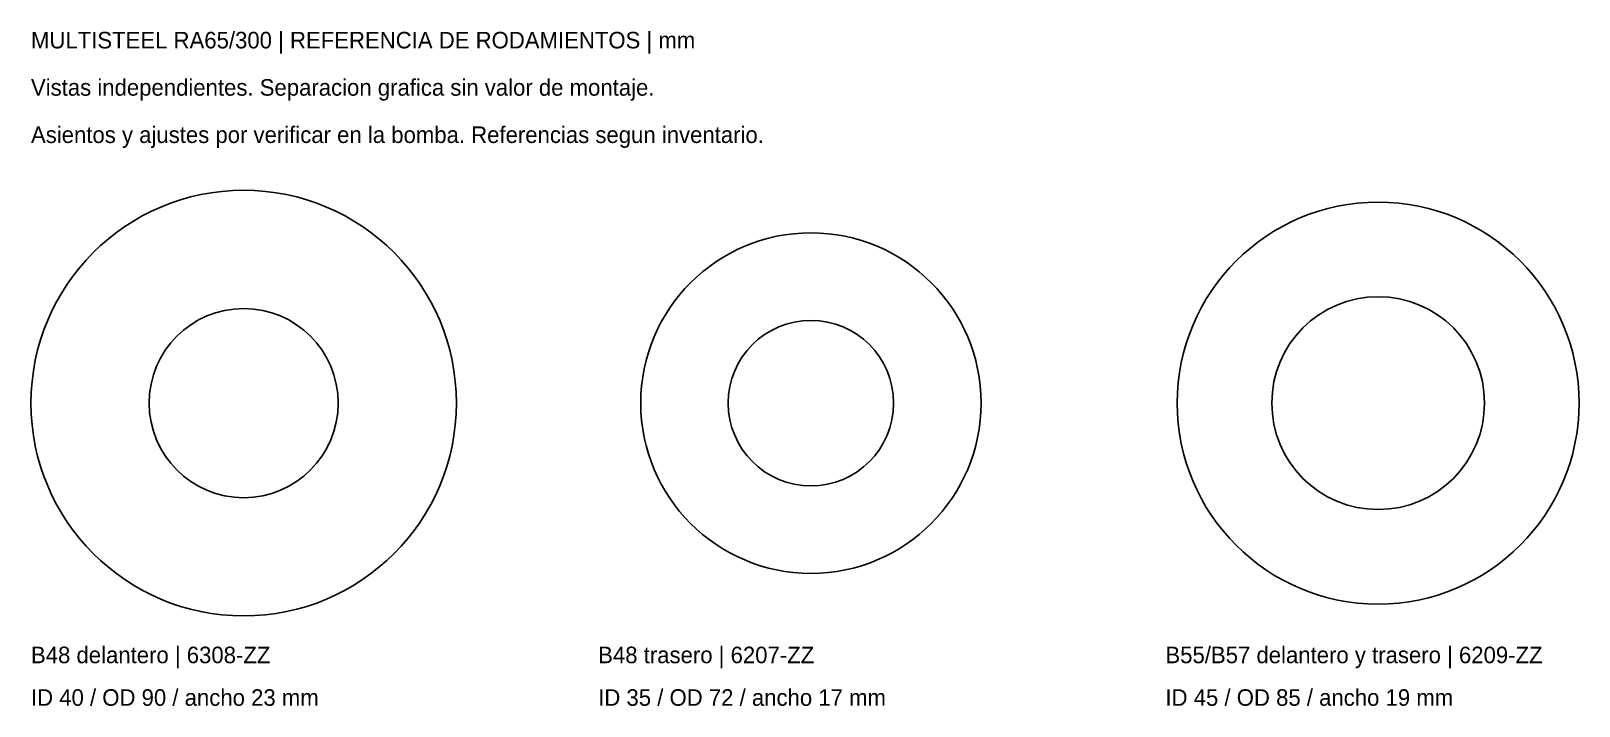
# Model space of a CAD drawing. Header units: millimetres. Extents: x 0 to 328, y -64 to 79.
import ezdxf

# ---------------------------------------------------------------- set-up
doc = ezdxf.new("R2010")
doc.units = ezdxf.units.MM

msp = doc.modelspace()

# ---------------------------------------------------------------- linework, layer by layer
for centre, radius in [((45, 0), 45), ((285, 0), 42.5), ((165, 0), 36), ((45, 0), 20), ((285, 0), 22.5), ((165, 0), 17.5)]:
    msp.add_circle(centre, radius)

# ---------------------------------------------------------------- texts
for s, p in [('MULTISTEEL RA65/300 | REFERENCIA DE RODAMIENTOS | mm', (0, 75)), ('Vistas independientes. Separacion grafica sin valor de montaje.', (0, 65)), ('Asientos y ajustes por verificar en la bomba. Referencias segun inventario.', (0, 55)), ('B48 delantero | 6308-ZZ', (0, -55)), ('B48 trasero | 6207-ZZ', (120, -55)), ('B55/B57 delantero y trasero | 6209-ZZ', (240, -55)), ('ID 40 / OD 90 / ancho 23 mm', (0, -64)), ('ID 35 / OD 72 / ancho 17 mm', (120, -64)), ('ID 45 / OD 85 / ancho 19 mm', (240, -64))]:
    msp.add_text(s, height=3.5).set_placement(p)

doc.saveas('drawing.dxf')
